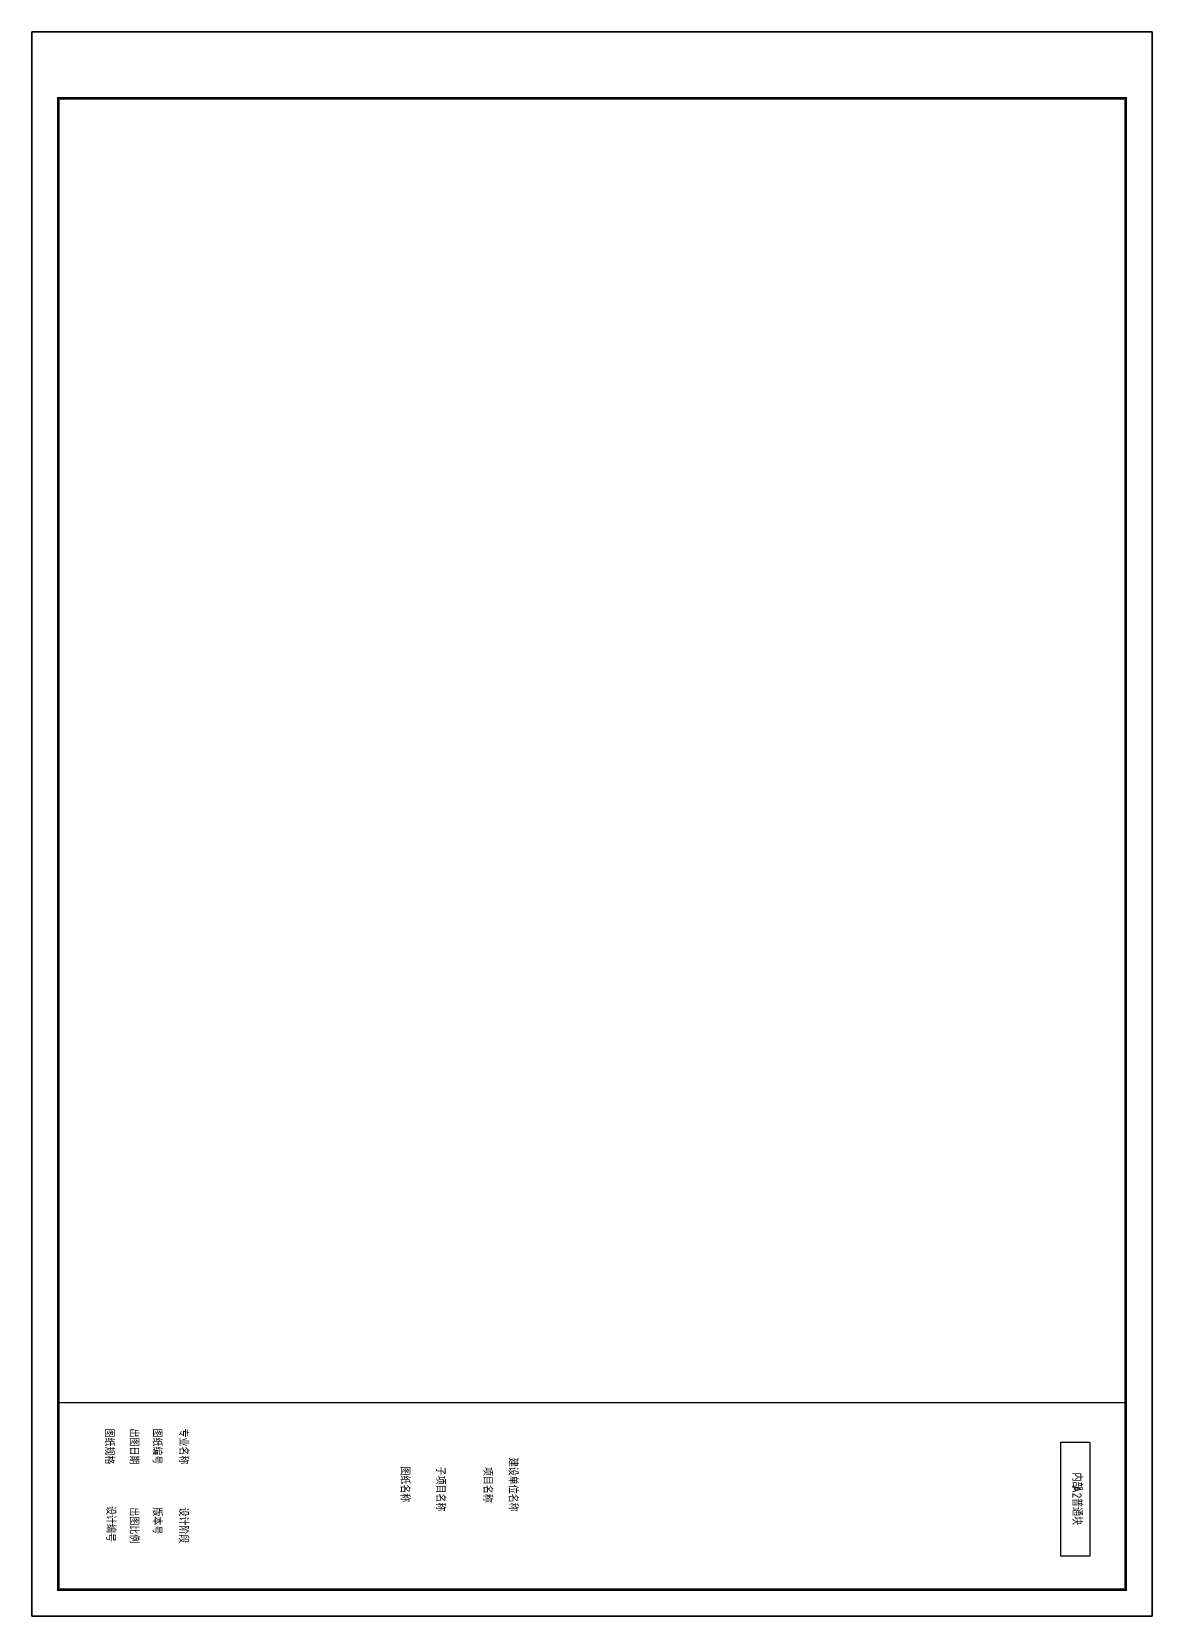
# Model space of a CAD drawing. Extents: x 155929 to 1124874, y 48921 to 424676.
# Drawn here: x 531520 to 594520, y 55291 to 144391 of the extents above; entities that cross this region are included whole.
import ezdxf
from ezdxf.enums import TextEntityAlignment as Align

# ---------------------------------------------------------------- set-up
doc = ezdxf.new("R2010")
doc.units = 0
doc.header["$LTSCALE"] = 1000
doc.header["$MEASUREMENT"] = 0
for name, color, linetype in [('dy_quyu', 7, 'Continuous'), ('PUB_TEXT', 7, 'Continuous'), ('tuqian_neibu_pl', 7, 'Continuous')]:
    doc.layers.add(name, color=color, linetype=linetype)
doc.styles.get("Standard").update_dxf_attribs({"font": 'gbenor.shx', "bigfont": 'gbcbig.shx'})
doc.styles.add('宋体', font='', dxfattribs={"width": 0.8})
doc.styles.get('宋体').set_extended_font_data('SimSun')

# ---------------------------------------------------------------- blocks, each defined once
blk = doc.blocks.new('A2普通块')
for points in [[(-7000, 0), (0, 0), (0, 40000), (-7000, 40000)], [(-5526, 38657), (-1251, 38657), (-1251, 37576), (-5526, 37576)]]:
    blk.add_lwpolyline(points, close=True)
at = {"layer": 'PUB_TEXT'}
for s, height, p in [('内部', 337.6, (-4390, 38003)), ('A2', 350, (-3899, 38003)), ('普通块', 337.6, (-3432, 38003))]:
    blk.add_text(s, height=height, dxfattribs=at).set_placement(p)
blk = doc.blocks.new('A2_202511250831')
blk.add_lwpolyline([(58400, 41000), (51400, 41000), (51400, 1000), (58400, 1000)], close=True)
at = {"layer": 'tuqian_neibu_pl'}
blk.add_lwpolyline([(0, 0), (59400, 0), (59400, 42000), (0, 42000)], close=True, dxfattribs=at)
at = {"layer": 'tuqian_neibu_pl', "const_width": 100}
blk.add_lwpolyline([(2500, 1000), (58400, 1000), (58400, 41000), (2500, 41000)], close=True, dxfattribs=at)
blk.add_blockref('A2普通块', (58400, 1000))
at = {"style": '宋体', "width": 0.8}
for tag, p in [('建设单位名称', (54489, 18064)), ('项目名称', (54489, 17109)), ('子项目名称', (54643, 15343)), ('图纸名称', (54481, 14011))]:
    blk.add_attdef(tag, text='', height=300, dxfattribs=at).set_placement(p, align=Align.MIDDLE_CENTER)
for tag, p in [('专业名称', (52361, 5855)), ('设计阶段', (55318, 5855)), ('图纸编号', (52361, 4866)), ('版本号', (55318, 4866)), ('出图日期', (52361, 4000)), ('出图比例', (55318, 4000)), ('图纸规格', (52361, 3078)), ('设计编号', (55265, 3129))]:
    blk.add_attdef(tag, text='', height=300, dxfattribs=at).set_placement(p, align=Align.TOP_LEFT)

msp = doc.modelspace()

# ---------------------------------------------------------------- linework, layer by layer
at = {"layer": 'dy_quyu'}
msp.add_lwpolyline([(531520, 55291), (531520, 144391), (594520, 144391), (594520, 55291)], close=True, dxfattribs=at)
msp.add_lwpolyline([(531520, 55291), (531520, 144391), (594520, 144391), (594520, 55291)], close=True, dxfattribs=at)

# ---------------------------------------------------------------- block references
ref = msp.add_blockref('A2_202511250831', (531520, 144391), dxfattribs=dict(at, xscale=1.5, yscale=1.5, zscale=1.5, rotation=270))
ref.add_attrib('项目名称_001', '项目名称', (556951, 63688), dxfattribs={"layer": '0', "height": 450, "rotation": 270, "style": '宋体', "width": 0.8})
ref.add_attrib('图纸名称_001', '图纸名称', (552303, 63721), dxfattribs={"layer": '0', "height": 450, "rotation": 270, "style": '宋体', "width": 0.8})
ref.add_attrib('子项目名称_001', '子项目名称', (554301, 63711), dxfattribs={"layer": '0', "height": 450, "rotation": 270, "style": '宋体', "width": 0.8})
ref.add_attrib('建设单位名称_001', '建设单位名称', (558382, 64202), dxfattribs={"layer": '0', "height": 450, "rotation": 270, "style": '宋体', "width": 0.8})
ref.add_attrib('专业名称', '专业名称', dxfattribs={"layer": '0', "height": 450, "rotation": 270, "style": '宋体', "width": 0.8}).set_placement((540302, 65848), align=Align.TOP_LEFT)
ref.add_attrib('设计阶段', '设计阶段', dxfattribs={"layer": '0', "height": 450, "rotation": 270, "style": '宋体', "width": 0.8}).set_placement((540302, 61413), align=Align.TOP_LEFT)
ref.add_attrib('图纸编号', '图纸编号', dxfattribs={"layer": '0', "height": 450, "rotation": 270, "style": '宋体', "width": 0.8}).set_placement((538819, 65848), align=Align.TOP_LEFT)
ref.add_attrib('版本号', '版本号', dxfattribs={"layer": '0', "height": 450, "rotation": 270, "style": '宋体', "width": 0.8}).set_placement((538819, 61413), align=Align.TOP_LEFT)
ref.add_attrib('出图日期', '出图日期', dxfattribs={"layer": '0', "height": 450, "rotation": 270, "style": '宋体', "width": 0.8}).set_placement((537520, 65848), align=Align.TOP_LEFT)
ref.add_attrib('出图比例', '出图比例', dxfattribs={"layer": '0', "height": 450, "rotation": 270, "style": '宋体', "width": 0.8}).set_placement((537520, 61413), align=Align.TOP_LEFT)
ref.add_attrib('图纸规格', '图纸规格', dxfattribs={"layer": '0', "height": 450, "rotation": 270, "style": '宋体', "width": 0.8}).set_placement((536137, 65848), align=Align.TOP_LEFT)
ref.add_attrib('设计编号', '设计编号', dxfattribs={"layer": '0', "height": 450, "rotation": 270, "style": '宋体', "width": 0.8}).set_placement((536214, 61493), align=Align.TOP_LEFT)
ref = msp.add_blockref('A2_202511250831', (531520, 144391), dxfattribs=dict(at, xscale=1.5, yscale=1.5, zscale=1.5, rotation=270))
ref.add_attrib('项目名称_001', '项目名称', (556951, 63688), dxfattribs={"layer": '0', "height": 450, "rotation": 270, "style": '宋体', "width": 0.8})
ref.add_attrib('图纸名称_001', '图纸名称', (552303, 63721), dxfattribs={"layer": '0', "height": 450, "rotation": 270, "style": '宋体', "width": 0.8})
ref.add_attrib('子项目名称_001', '子项目名称', (554301, 63711), dxfattribs={"layer": '0', "height": 450, "rotation": 270, "style": '宋体', "width": 0.8})
ref.add_attrib('建设单位名称_001', '建设单位名称', (558382, 64202), dxfattribs={"layer": '0', "height": 450, "rotation": 270, "style": '宋体', "width": 0.8})
ref.add_attrib('专业名称', '专业名称', dxfattribs={"layer": '0', "height": 450, "rotation": 270, "style": '宋体', "width": 0.8}).set_placement((540302, 65848), align=Align.TOP_LEFT)
ref.add_attrib('设计阶段', '设计阶段', dxfattribs={"layer": '0', "height": 450, "rotation": 270, "style": '宋体', "width": 0.8}).set_placement((540302, 61413), align=Align.TOP_LEFT)
ref.add_attrib('图纸编号', '图纸编号', dxfattribs={"layer": '0', "height": 450, "rotation": 270, "style": '宋体', "width": 0.8}).set_placement((538819, 65848), align=Align.TOP_LEFT)
ref.add_attrib('版本号', '版本号', dxfattribs={"layer": '0', "height": 450, "rotation": 270, "style": '宋体', "width": 0.8}).set_placement((538819, 61413), align=Align.TOP_LEFT)
ref.add_attrib('出图日期', '出图日期', dxfattribs={"layer": '0', "height": 450, "rotation": 270, "style": '宋体', "width": 0.8}).set_placement((537520, 65848), align=Align.TOP_LEFT)
ref.add_attrib('出图比例', '出图比例', dxfattribs={"layer": '0', "height": 450, "rotation": 270, "style": '宋体', "width": 0.8}).set_placement((537520, 61413), align=Align.TOP_LEFT)
ref.add_attrib('图纸规格', '图纸规格', dxfattribs={"layer": '0', "height": 450, "rotation": 270, "style": '宋体', "width": 0.8}).set_placement((536137, 65848), align=Align.TOP_LEFT)
ref.add_attrib('设计编号', '设计编号', dxfattribs={"layer": '0', "height": 450, "rotation": 270, "style": '宋体', "width": 0.8}).set_placement((536214, 61493), align=Align.TOP_LEFT)

doc.saveas('drawing.dxf')
